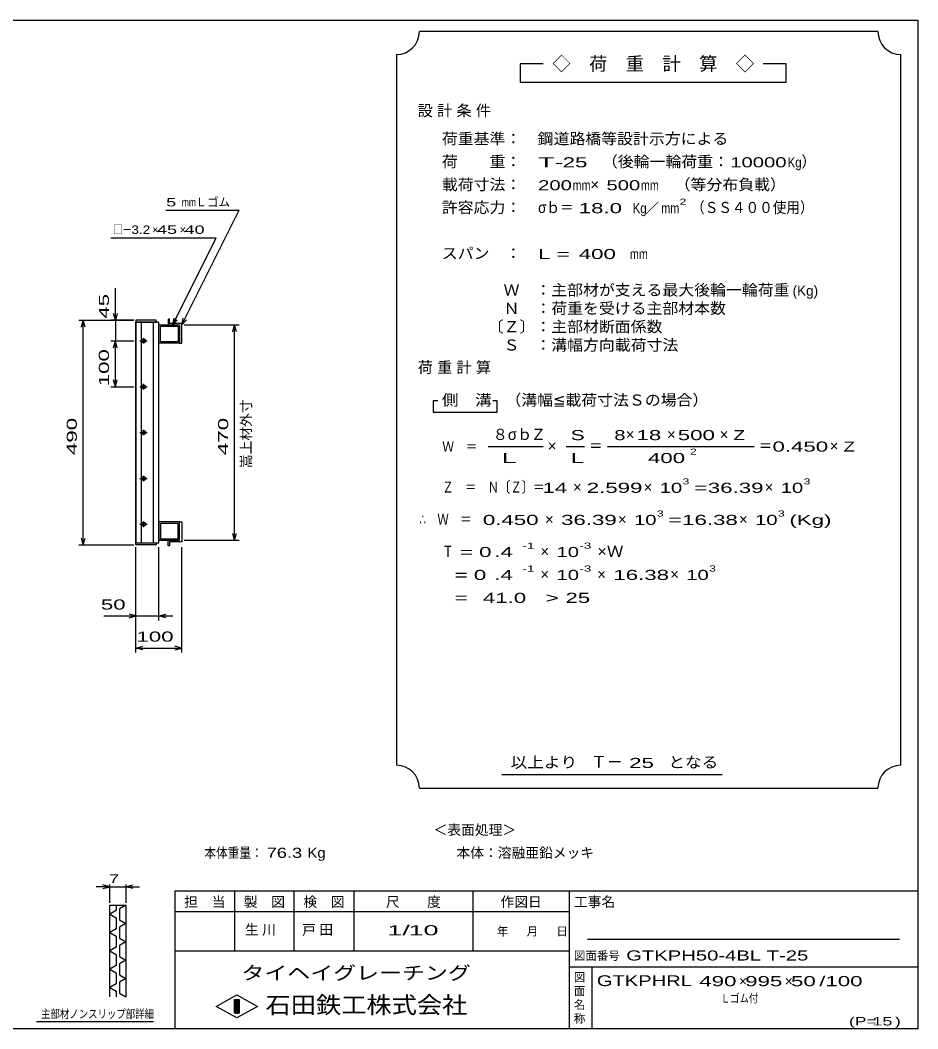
# Model space of a CAD drawing. Units: millimetres, scale not verified. Extents: x -1820 to 1736, y -1282 to 1048.
# Drawn here: x -222 to 1736, y -1152 to 1048 of the extents above; entities that cross this region are included whole.
import ezdxf
from ezdxf.enums import TextEntityAlignment as Align

# ---------------------------------------------------------------- set-up
doc = ezdxf.new("R2010")
doc.units = ezdxf.units.MM
doc.header["$LTSCALE"] = 10
for name, color, linetype, lineweight in [('0_2', 150, 'Continuous', 25), ('16', 3, 'Continuous', 25), ('22', 4, 'Continuous', 25), ('24', 2, 'Continuous', 25), ('32', 4, 'Continuous', 25)]:
    doc.layers.add(name, color=color, linetype=linetype, lineweight=lineweight)
doc.styles.add('ベクトル', font='')
doc.styles.get('ベクトル').set_extended_font_data('ベクトル')

msp = doc.modelspace()

# ---------------------------------------------------------------- linework, layer by layer
at = {"layer": '0_2'}
for p, q in [((-1724, 1048.5), (1736, 1048.5)), ((1736, 1048.5), (1736, -1151.5)), ((1736, -851.5), (116, -851.5)), ((116, -851.5), (116, -1151.5)), ((246, -851.5), (246, -981.5)), ((376, -981.5), (376, -851.5)), ((506, -851.5), (506, -981.5)), ((766, -981.5), (766, -851.5)), ((976, -851.5), (976, -1151.5)), ((976, -896.5), (116, -896.5)), ((1696, -956.5), (1016, -956.5)), ((116, -981.5), (976, -981.5)), ((976, -1016.5), (1736, -1016.5)), ((1026, -1151.5), (1026, -1016.5)), ((206, -1102.5), (251, -1077.5)), ((251, -1077.5), (296, -1102.5)), ((246, -1087.5), (256, -1087.5)), ((246, -1117.5), (246, -1087.5)), ((246, -1087.5), (248, -1087.5)), ((248, -1087.5), (248, -1117.5)), ((250, -1117.5), (250, -1087.5)), ((250, -1087.5), (252, -1087.5)), ((252, -1087.5), (252, -1117.5)), ((254, -1117.5), (254, -1087.5)), ((254, -1087.5), (256, -1087.5)), ((256, -1087.5), (256, -1117.5)), ((256, -1087.5), (256, -1117.5)), ((251, -1127.5), (206, -1102.5)), ((256, -1117.5), (246, -1117.5)), ((248, -1117.5), (250, -1117.5)), ((296, -1102.5), (251, -1127.5)), ((252, -1117.5), (254, -1117.5)), ((1736, -1151.5), (-1724, -1151.5))]:
    msp.add_line(p, q, dxfattribs=at)
at = {"layer": '16'}
for p, q in [((104, 396), (101, 396)), ((101, 396), (101, 384)), ((104, 387), (104, 396)), ((30.3, -91.5), (30.3, 389.5)), ((30.3, 389.5), (31, 389.5)), ((75, 394), (31, 394)), ((31, 394), (31, 389.5)), ((31, 389.5), (75, 389.5)), ((31, 389.5), (31, -91.5)), ((81, 389.5), (31, 389.5)), ((42.5, 389.5), (42.5, -91.5)), ((69.5, -91.5), (69.5, 389.5)), ((75, 389.5), (75, 394)), ((81, -91.5), (81, 389.5)), ((81, 384), (126, 384)), ((81, 344), (81, 384)), ((84.2, 380.8), (122.8, 380.8)), ((84.2, 347.2), (84.2, 380.8)), ((101, 384), (126, 384)), ((131, 387), (104, 387)), ((122.8, 380.8), (122.8, 347.2)), ((126, 384), (126, 344)), ((126, 384), (126, 344)), ((131, 344), (131, 387)), ((49.5, 352), (45.5, 352)), ((47.5, 355), (47.5, 343)), ((39.5, 349), (55.5, 349)), ((45.5, 346), (49.5, 346)), ((126, 344), (81, 344)), ((122.8, 347.2), (84.2, 347.2)), ((126, 344), (131, 344)), ((39.5, 249), (55.5, 249)), ((49.5, 252), (45.5, 252)), ((45.5, 246), (49.5, 246)), ((47.5, 255), (47.5, 243)), ((47.5, 155), (47.5, 143)), ((39.5, 149), (55.5, 149)), ((49.5, 152), (45.5, 152)), ((45.5, 146), (49.5, 146)), ((39.5, 49), (55.5, 49)), ((49.5, 52), (45.5, 52)), ((45.5, 46), (49.5, 46)), ((47.5, 55), (47.5, 43)), ((39.5, -51), (55.5, -51)), ((49.5, -48), (45.5, -48)), ((45.5, -54), (49.5, -54)), ((47.5, -45), (47.5, -57)), ((126, -46), (81, -46)), ((81, -46), (81, -86)), ((122.8, -49.2), (84.2, -49.2)), ((84.2, -49.2), (84.2, -82.8)), ((122.8, -82.8), (122.8, -49.2)), ((126, -86), (126, -46)), ((126, -46), (131, -46)), ((126, -86), (126, -46)), ((131, -46), (131, -89)), ((81, -86), (126, -86)), ((84.2, -82.8), (122.8, -82.8)), ((101, -98), (101, -86)), ((101, -86), (126, -86)), ((31, -91.5), (30.3, -91.5)), ((31, -91.5), (75, -91.5)), ((31, -96), (31, -91.5)), ((31, -91.5), (81, -91.5)), ((75, -96), (31, -96)), ((75, -91.5), (75, -96)), ((104, -98), (101, -98)), ((131, -89), (104, -89)), ((104, -89), (104, -98))]:
    msp.add_line(p, q, dxfattribs=at)
for centre, radius, start, end in [((45.5, 349), 3, 90, 270), ((47.5, 349), 4, 46.6, 133.4), ((49.5, 349), 3, 270, 90), ((47.5, 349), 4, 226.6, 313.4), ((45.5, 249), 3, 90, 270), ((47.5, 249), 4, 46.6, 133.4), ((47.5, 249), 4, 226.6, 313.4), ((49.5, 249), 3, 270, 90), ((45.5, 149), 3, 90, 270), ((47.5, 149), 4, 46.6, 133.4), ((47.5, 149), 4, 226.6, 313.4), ((49.5, 149), 3, 270, 90), ((45.5, 49), 3, 90, 270), ((47.5, 49), 4, 46.6, 133.4), ((47.5, 49), 4, 226.6, 313.4), ((49.5, 49), 3, 270, 90), ((45.5, -51), 3, 90, 270), ((47.5, -51), 4, 46.6, 133.4), ((47.5, -51), 4, 226.6, 313.4), ((49.5, -51), 3, 270, 90)]:
    msp.add_arc(centre, radius, start, end, dxfattribs=at)
at = {"layer": '22'}
for p, q in [((96, 634), (256, 634)), ((131, 384), (256, 634)), ((-24, 574), (206, 574)), ((111, 384), (206, 574)), ((-14, 394), (-14, 464)), ((-14, 394), (-18, 409)), ((-10, 409), (-14, 394)), ((111, 384), (114, 398.6)), ((131, 384), (134, 398.6)), ((-94, 394), (26, 394)), ((-88, 379), (-84, 394)), ((-80, 379), (-84, 394)), ((-84, -96), (-84, 394)), ((26, 394), (-24, 394)), ((-14, 394), (-14, 349)), ((111, 384), (121, 395)), ((131, 384), (141, 395)), ((136, 384), (256, 384)), ((242, 369), (246, 384)), ((250, 369), (246, 384)), ((246, -86), (246, 384)), ((-24, 349), (26, 349)), ((-18, 334), (-14, 349)), ((-10, 334), (-14, 349)), ((-14, 249), (-14, 349)), ((-14, 249), (-18, 264)), ((-14, 249), (-10, 264)), ((-24, 249), (26, 249)), ((-84, -96), (-88, -81)), ((-84, -96), (-80, -81)), ((136, -86), (256, -86)), ((246, -86), (242, -71)), ((246, -86), (250, -71)), ((-94, -96), (26, -96)), ((31, -261), (31, -101)), ((31, -331), (31, -101)), ((81, -261), (81, -101)), ((131, -331), (131, -101)), ((-39, -251), (31, -251)), ((31, -251), (16, -247)), ((16, -255), (31, -251)), ((31, -251), (81, -251)), ((81, -251), (96, -247)), ((96, -255), (81, -251)), ((81, -251), (111, -251)), ((31, -321), (46, -317)), ((46, -325), (31, -321)), ((31, -321), (131, -321)), ((131, -321), (116, -317)), ((116, -325), (131, -321))]:
    msp.add_line(p, q, dxfattribs=at)
at = {"layer": '24', "color": 4}
for p, q in [((1649, 1023.5), (649, 1023.5)), ((599, 973.5), (599, -576.5)), ((1699, -576.5), (1699, 973.5)), ((919, 953.5), (869, 953.5)), ((869, 953.5), (869, 913.5)), ((1449, 953.5), (1399, 953.5)), ((1449, 913.5), (1449, 953.5)), ((869, 913.5), (1449, 913.5)), ((689, 218.5), (679, 218.5)), ((679, 218.5), (679, 193.5)), ((819, 218.5), (809, 218.5)), ((819, 193.5), (819, 218.5)), ((679, 193.5), (819, 193.5)), ((799, 118.5), (919, 118.5)), ((969, 118.5), (1009, 118.5)), ((1059, 118.5), (1379, 118.5)), ((829, -596.5), (1309, -596.5)), ((649, -626.5), (1649, -626.5))]:
    msp.add_line(p, q, dxfattribs=at)
for centre, start, end in [((599, 1023.5), 270, 0), ((1699, 1023.5), 180, 270), ((599, -626.5), 0, 90), ((1699, -626.5), 90, 180)]:
    msp.add_arc(centre, 50, start, end, dxfattribs=at)
at = {"layer": '32'}
for p, q in [((-26, -841.5), (-56, -841.5)), ((-26, -841.5), (-41, -837.5)), ((-41, -845.5), (-26, -841.5)), ((-26, -876.5), (-26, -836.5)), ((-26, -841.5), (9, -841.5)), ((9, -836.5), (9, -876.5)), ((9, -841.5), (24, -837.5)), ((24, -845.5), (9, -841.5)), ((9, -841.5), (39, -841.5)), ((-26, -881.5), (9, -881.5)), ((-26, -1081.5), (-26, -881.5)), ((-12, -893.5), (-26, -901.5)), ((-26, -901.5), (-12, -909.5)), ((-12, -881.5), (-12, -893.5)), ((9, -881.5), (-5, -889.5)), ((-5, -889.5), (-5, -913.5)), ((9, -881.5), (9, -1081.5)), ((-12, -909.5), (-12, -933.5)), ((-5, -913.5), (9, -921.5)), ((9, -921.5), (-5, -929.5)), ((-12, -933.5), (-26, -941.5)), ((-26, -941.5), (-12, -949.5)), ((-5, -929.5), (-5, -953.5)), ((-12, -949.5), (-12, -973.5)), ((-5, -953.5), (9, -961.5)), ((9, -961.5), (-5, -969.5)), ((-12, -973.5), (-26, -981.5)), ((-26, -981.5), (-12, -989.5)), ((-12, -989.5), (-12, -1013.5)), ((-5, -969.5), (-5, -993.5)), ((-5, -993.5), (9, -1001.5)), ((9, -1001.5), (-5, -1009.5)), ((-5, -1009.5), (-5, -1033.5)), ((-12, -1013.5), (-26, -1021.5)), ((-26, -1021.5), (-12, -1029.5)), ((-12, -1029.5), (-12, -1053.5)), ((-5, -1033.5), (9, -1041.5)), ((-12, -1053.5), (-26, -1061.5)), ((9, -1041.5), (-5, -1049.5)), ((-5, -1049.5), (-5, -1073.5)), ((-26, -1061.5), (-12, -1069.5)), ((-12, -1069.5), (-12, -1081.5)), ((-5, -1073.5), (9, -1081.5)), ((69, -1136.5), (-186, -1136.5))]:
    msp.add_line(p, q, dxfattribs=at)

# ---------------------------------------------------------------- texts
at = {"layer": '0_2', "style": 'ベクトル'}
for s, height, p in [('担\u3000当', 21.99, (136, -874.5)), ('製\u3000図', 21.99, (266, -874.5)), ('検\u3000図', 21.99, (396, -874.5)), ('尺\u3000\u3000度', 21.99, (576, -874.5)), ('作図日', 21.99, (826, -874.5)), ('工事名', 21.99, (986, -874.5)), ('年', 18.3, (818, -939)), ('月', 18.3, (883, -939)), ('日', 18.3, (948, -939)), ('図面番号', 18.33, (986, -992)), ('図', 18.3, (986, -1039)), ('面', 18.3, (986, -1069)), ('名', 18.3, (986, -1099)), ('称', 18.3, (986, -1129))]:
    msp.add_text(s, height=height, dxfattribs=at).set_placement(p, align=Align.MIDDLE_LEFT)
at = {"layer": '0_2', "color": 222, "style": 'ベクトル'}
for s, height, width, p in [('タイヘイグレーチング', 29.33, 1.25, (261, -1029.5)), ('石田鉄工株式会社', 36.66, 1.1, (313.5, -1099.5))]:
    msp.add_text(s, height=height, dxfattribs=dict(at, width=width)).set_placement(p, align=Align.MIDDLE_LEFT)
at = {"layer": '22', "color": 2, "style": 'ベクトル'}
for s, height, width, p in [(' 5 ', 18.33, 1.6, (86, 651.5)), ('mm', 18.33, 0.75, (131, 651.5)), ('□－', 18.33, 0.8, (-19, 591.5)), ('3.2', 18.33, 1.2, (21, 591.5)), (' 45 ', 18.33, 1.6, (66, 591.5)), (' 40 ', 18.33, 1.6, (126, 591.5)), (' 50 ', 21.99, 1.65, (-59, -226)), (' 100 ', 21.99, 1.65, (18.5, -296)), ('本体重量：', 21.99, 0.85, (180, -767.5)), (' 76.3', 21.99, 1.35, (305, -767.5)), ('Kg', 21.99, 1.1, (405, -767.5)), ('1/', 21.99, 2, (579, -936.5)), (' 10 ', 21.99, 2, (609, -936.5)), ('GTKPH50-4BL T-25', 21.99, 1.5, (1100, -991.5)), ('GTKPHRL', 23.46, 1.4, (1036, -1046.5)), (' 490 ', 21.99, 1.65, (1246, -1047.5)), (' 995 ', 21.99, 1.65, (1346, -1047.5)), (' 50 ', 21.99, 1.65, (1446, -1047.5)), ('/', 22, 1.65, (1521, -1047.5)), (' 100 ', 21.99, 1.65, (1521, -1047.5)), ('Ｌゴム付', 18.33, 0.8, (1306, -1085)), ('(P=', 18.33, 1.55, (1586, -1135)), (' 15 ', 18.33, 1.6, (1626, -1135)), (')', 18.3, 1.6, (1686, -1135))]:
    msp.add_text(s, height=height, dxfattribs=dict(at, width=width)).set_placement(p, align=Align.MIDDLE_LEFT)
for s, height, p in [('Ｌゴム', 18.33, (161, 651.5)), ('×', 18.3, (66, 591.5)), ('×', 18.3, (126, 591.5)), ('＜表面処理＞', 21.99, (680, -717.5)), ('本体：', 21.99, (730, -767.5)), ('溶融亜鉛メッキ', 21.99, (820, -767.5)), ('×', 22, (1346, -1047.5)), ('×', 22, (1446, -1047.5))]:
    msp.add_text(s, height=height, dxfattribs=at).set_placement(p, align=Align.MIDDLE_LEFT)
at = {"layer": '22', "color": 2, "style": 'ベクトル', "width": 1.65}
for s, p in [(' 45 ', (-39, 384)), (' 100 ', (-39, 236.5)), (' 490 ', (-109, 86.5)), (' 470 ', (221, 86.5))]:
    msp.add_text(s, height=21.99, rotation=90, dxfattribs=at).set_placement(p, align=Align.MIDDLE_LEFT)
at = {"layer": '22', "color": 2, "style": 'ベクトル'}
msp.add_text('嵩上材外寸', height=21.99, rotation=90, dxfattribs=at).set_placement((271, 71.5), align=Align.MIDDLE_LEFT)
at = {"layer": '22', "color": 2, "char_height": 21.99, "attachment_point": 4, "style": 'ベクトル'}
for s, insert in [('\\T1.25;生川\u3000', (268.5, -936.5)), ('\\T1.25;戸田', (393.5, -936.5))]:
    msp.add_mtext(s, dxfattribs=dict(at, insert=insert))
at = {"layer": '24', "style": 'ベクトル'}
for s, height, p in [('◇\u3000荷\u3000重\u3000計\u3000算\u3000◇', 29.33, (939, 953.5)), ('）', 24.2, (1482, 740)), ('×', 24.2, (1022, 690)), ('／', 22, (1141.5, 638.5)), ('(Kg)', 21.99, (1463, 458.5)), ('８', 24.2, (809, 145)), ('σｂ', 24.19, (842, 145)), ('Ｚ', 24.2, (892, 145)), ('×', 24.2, (1099, 145)), ('×', 24.2, (1189, 145)), ('×', 24.2, (1304, 145)), ('×', 24.2, (929, 120)), ('×', 24.2, (1544, 120)), ('×', 24.2, (984, 30)), ('×', 24.2, (1138, 30)), ('×', 24.2, (1402, 30)), ('×', 24.2, (923, -40)), ('×', 24.2, (1082, -40)), ('×', 24.2, (1346, -40)), ('×', 24.2, (913, -110)), ('×', 24.2, (913, -160)), ('×', 24.2, (1037, -160)), ('×', 24.2, (1196, -160)), ('Ｔ－', 25.66, (1023, -569))]:
    msp.add_text(s, height=height, dxfattribs=at).set_placement(p, align=Align.MIDDLE_LEFT)
for s, height, width, p in [('荷重基準：\u3000', 24.19, 1.05, (698, 790)), ('鋼道路橋等設計示方による', 24.19, 1.05, (907, 790)), ('荷\u3000\u3000重：\u3000', 24.19, 1.05, (698, 740)), ('T-', 21.99, 2, (908, 738.5)), (' 25 ', 21.99, 1.65, (948, 738.5)), ('（後輪一輪荷重：', 24.19, 1.05, (1047, 740)), ('10000', 21.99, 1.5, (1327, 738.5)), ('Kg', 21.99, 0.85, (1452, 738.5)), ('載荷寸法：\u3000', 24.19, 1.05, (698, 690)), ('\u3000（等分布負載）', 24.19, 1.05, (1171, 690)), ('200', 21.99, 1.5, (908, 688.5)), ('mm', 21.99, 0.8, (983, 688.5)), ('500', 21.99, 1.5, (1057, 688.5)), ('mm', 21.99, 0.8, (1132, 688.5)), ('許容応力：\u3000', 24.19, 1.05, (698, 640)), ('σｂ＝', 24.19, 0.9, (908, 640)), (' 18.0', 21.99, 1.65, (983, 638.5)), ('Kg', 21.99, 0.85, (1114, 638.5)), ('mm', 21.99, 0.8, (1176.5, 638.5)), ('2', 13.2, 1.5, (1216.5, 652.5)), ('（ＳＳ４００使用）', 24.19, 0.9, (1241.5, 640)), ('スパン\u3000：\u3000', 24.19, 1.05, (698, 540)), ('L =', 21.99, 1.65, (908, 538.5)), (' 400 ', 21.99, 1.65, (983, 538.5)), ('mm', 21.99, 0.8, (1108, 538.5)), ('\u3000Ｗ\u3000：主部材が支える最大後輪一輪荷重', 24.19, 1.05, (798, 460)), ('\u3000Ｎ\u3000：荷重を受ける主部材本数', 24.19, 1.05, (798, 420)), ('〔Ｚ〕：主部材断面係数', 24.19, 1.05, (798, 380)), ('\u3000Ｓ\u3000：溝幅方向載荷寸法', 24.19, 1.05, (798, 340)), ('側\u3000溝', 24.19, 1.1, (698, 220)), ('\u3000（溝幅≦載荷寸法Ｓの場合）', 24.19, 1.05, (802, 220)), ('S', 22, 1.55, (979, 143.5)), ('8', 22, 1.5, (1074, 143.5)), (' 18 ', 21.99, 1.65, (1109, 143.5)), (' 500 ', 21.99, 1.65, (1199, 143.5)), ('Z', 22, 1.4, (1334, 143.5)), ('Ｗ\u3000＝', 21.99, 0.85, (699, 118.5)), ('＝', 24.2, 0.9, (1019, 120)), ('2', 13.2, 1.5, (1239, 107.5)), ('＝', 24.2, 0.9, (1389, 120)), ('0.450', 21.99, 1.65, (1419, 118.5)), ('Z', 22, 1.4, (1574, 118.5)), ('L', 22, 1.8, (979, 93.5)), (' 400 ', 21.99, 1.65, (1134, 93.5)), ('Ｚ\u3000＝\u3000Ｎ〔Ｚ〕＝', 24.19, 0.75, (699, 30)), ('3', 13.2, 1.5, (1223, 42.5)), ('3', 13.2, 1.5, (1487, 42.5)), (' 14 ', 21.99, 1.65, (904, 28.5)), ('2.599', 21.99, 1.65, (1014, 28.5)), ('10', 21.99, 1.5, (1173, 28.5)), ('=', 22, 1.7, (1248, 28.5)), ('36.39', 21.99, 1.65, (1278, 28.5)), ('10', 21.99, 1.5, (1437, 28.5)), ('3', 13.2, 1.5, (1167, -27.5)), ('3', 13.2, 1.5, (1431, -27.5)), ('∴\u3000Ｗ\u3000＝', 24.19, 0.75, (649, -40)), (' 0.450', 21.99, 1.65, (774, -41.5)), ('36.39', 21.99, 1.65, (958, -41.5)), ('10', 21.99, 1.5, (1117, -41.5)), ('=', 22, 1.7, (1192, -41.5)), ('16.38', 21.99, 1.65, (1222, -41.5)), ('10', 21.99, 1.5, (1381, -41.5)), ('(Kg)', 21.99, 1.65, (1456, -41.5)), ('Ｔ', 24.2, 0.75, (699, -110)), (' = 0', 21.99, 1.65, (724, -111.5)), (' .4 ', 21.99, 1.65, (799, -111.5)), ('-1', 13.2, 1.65, (874, -97.5)), ('10', 21.99, 1.5, (948, -111.5)), ('-3', 13.2, 1.65, (998, -97.5)), ('×Ｗ', 24.19, 1.1, (1037, -110)), ('  = 0', 21.99, 1.65, (699, -161.5)), (' .4 ', 21.99, 1.65, (799, -161.5)), ('-1', 13.2, 1.65, (874, -147.5)), ('10', 21.99, 1.5, (948, -161.5)), ('-3', 13.2, 1.65, (998, -147.5)), ('16.38', 21.99, 1.65, (1072, -161.5)), ('10', 21.99, 1.5, (1231, -161.5)), ('3', 13.2, 1.5, (1281, -147.5)), ('  =', 21.99, 1.65, (699, -211.5)), (' 41.0', 21.99, 1.65, (774, -211.5)), ('>', 22, 1.7, (924, -211.5)), (' 25 ', 21.99, 1.65, (954, -211.5)), ('以上より\u3000', 24.19, 1.1, (848, -570)), (' 25 ', 21.99, 1.65, (1093, -571.5)), ('となる', 24.19, 1.1, (1192, -570))]:
    msp.add_text(s, height=height, dxfattribs=dict(at, width=width)).set_placement(p, align=Align.MIDDLE_LEFT)
at = {"layer": '24', "attachment_point": 4, "style": 'ベクトル'}
for s, insert, char_height in [('\\T1.28;設計条件', (645.5, 850), 24.19), ('\\T1.28;荷重計算', (645.5, 290), 24.19), ('\\T1.5;\\W2;\\~L\\~', (804, 93.5), 21.99)]:
    msp.add_mtext(s, dxfattribs=dict(at, insert=insert, char_height=char_height))
at = {"layer": '32', "color": 2, "style": 'ベクトル'}
for s, width, p in [(' 7 ', 1.6, (-38.5, -824)), ('主部材ノンスリップ部詳細', 0.8, (-176, -1119))]:
    msp.add_text(s, height=18.33, dxfattribs=dict(at, width=width)).set_placement(p, align=Align.MIDDLE_LEFT)

doc.saveas('drawing.dxf')
